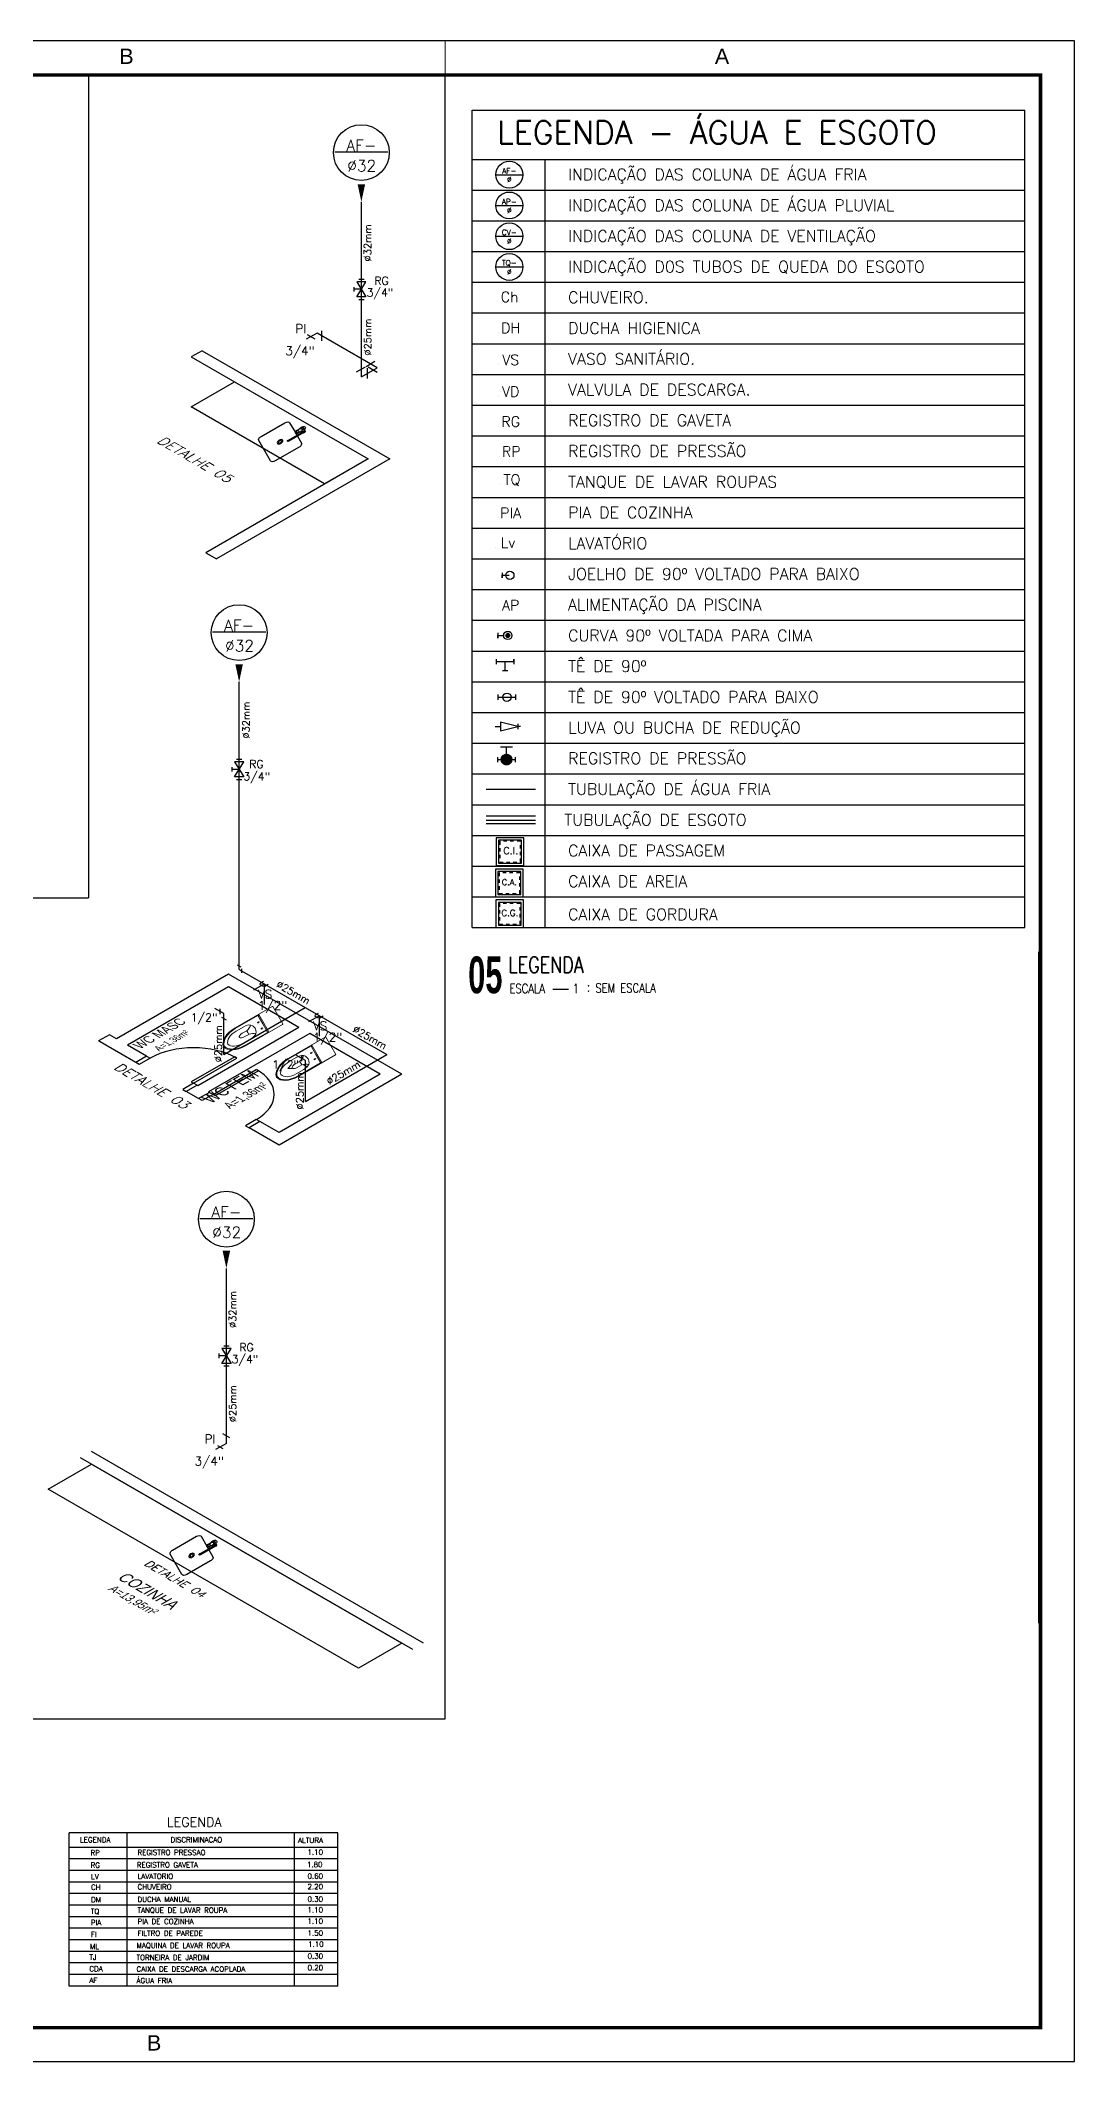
# Model space of a CAD drawing. Header units: millimetres. Extents: x 4156 to 4603, y 996 to 1078.
# Drawn here: x 4572.6 to 4603, y 996.2 to 1055.6 of the extents above; entities that cross this region are included whole.
import ezdxf
from ezdxf.enums import TextEntityAlignment as Align

# ---------------------------------------------------------------- set-up
doc = ezdxf.new("R2010")
doc.units = ezdxf.units.MM
doc.header["$LTSCALE"] = 20
for name, pattern in [('CONTINU', [0]), ('HIDDEN', [0.375, 0.25, -0.125]), ('HIDDEN2', [0.1875, 0.125, -0.0625]), ('HIDDENX2', [0.75, 0.5, -0.25])]:
    doc.linetypes.add(name, pattern=pattern)
for name, color, linetype in [('-HIDRO', 8, 'Continuous'), ('A-PEN-R', 1, 'Continuous'), ('A-PEN-Y', 2, 'Continuous'), ('AF', 5, 'Continuous'), ('CONEXAO_AG_FRIA', 2, 'Continuous'), ('CONEXÃO_HIDRÁULICA', 2, 'Continuous'), ('Diametro', 2, 'Continuous'), ('E-txt-g', 3, 'Continuous'), ('Eixo', 4, 'HIDDENX2'), ('HIDROGRAFIA', 4, 'Continuous'), ("LINHA - PROJETU'S", 1, 'Continuous'), ("PRANCHA - PROJETU'S", 7, 'Continuous'), ('Prumadas_L', 1, 'Continuous'), ('Prumadas_Q', 3, 'Continuous'), ('Prumadas_T', 2, 'Continuous'), ('TEXT', 2, 'Continuous'), ('TUBULAÇÃO_ESGOTO', 5, 'Continuous'), ('TUBULAÇÃO_HIDRÁULICA', 5, 'Continuous'), ('TXT_0', 7, 'Continuous'), ('TXT_1', 2, 'Continuous'), ('TXT_2', 6, 'Continuous')]:
    doc.layers.add(name, color=color, linetype=linetype)
doc.layers.add('E-Lay-9', color=9, linetype='Continuous', lineweight=9)
doc.layers.add('E-Txt-W', color=7, linetype='Continuous', lineweight=20)
doc.styles.add('ADITIVOCAD', font='ROMANS.shx')
doc.styles.add('ARIAL', font='arial.ttf', dxfattribs={"height": 2})
doc.styles.add('F2', font='ARIALN.TTF')
doc.styles.add('R80', font='simplex.shx', dxfattribs={"height": 12})
doc.styles.add('REG140', font='romans.shx', dxfattribs={"width": 0.8, "height": 0.35})
doc.styles.add('REG60', font='romans.shx', dxfattribs={"width": 0.8, "height": 0.15})
doc.styles.add('REG80', font='romans.shx', dxfattribs={"width": 0.8, "height": 0.2})
doc.styles.add('ROMANS', font='romans__.ttf', dxfattribs={"height": 0.1})
doc.styles.add('SANSSERIF2', font='sanssb__.ttf', dxfattribs={"width": 0.8})
doc.styles.get("Standard").update_dxf_attribs({"font": 'arial.ttf'})

# ---------------------------------------------------------------- blocks, each defined once
blk = doc.blocks.new('TXT-AMB75')
at = {"layer": 'E-txt-g', "style": 'REG80', "width": 0.8, "flags": 8}
blk.add_attdef('TXT', text='', height=0.2, dxfattribs=at).set_placement((0.005, 0.296), align=Align.CENTER)
at = {"layer": 'E-Txt-W', "style": 'REG60', "width": 0.8, "flags": 8}
blk.add_attdef('TXT', text='', height=0.15, dxfattribs=at).set_placement((0.005, 0.027), align=Align.CENTER)
blk = doc.blocks.new('vaso-s')
at = {"layer": 'E-Lay-9', "color": 8}
for p, q in [((0, 0.17), (0, 0)), ((0.426, 0.175), (0.005, 0.175)), ((0.16, 0.17), (0.16, 0.17)), ((0.16, 0.17), (0.16, 0)), ((0.426, 0.165), (0.165, 0.165)), ((0.17, 0), (0.17, 0.16)), ((0.213, 0.06), (0.189, 0.06)), ((0.201, 0.048), (0.201, 0.072)), ((0.341, 0.035), (0.341, 0)), ((0.391, 0.035), (0.341, 0.035)), ((0.431, 0.12), (0.346, 0.12)), ((0, -0.17), (0, 0)), ((0.426, -0.175), (0.005, -0.175)), ((0.16, -0.17), (0.16, 0)), ((0.16, -0.17), (0.16, -0.17)), ((0.426, -0.165), (0.165, -0.165)), ((0.17, 0), (0.17, -0.16)), ((0.213, -0.06), (0.189, -0.06)), ((0.201, -0.048), (0.201, -0.072)), ((0.341, -0.035), (0.341, 0)), ((0.391, -0.035), (0.341, -0.035)), ((0.431, -0.12), (0.346, -0.12))]:
    blk.add_line(p, q, dxfattribs=at)
for centre in [(0.201, 0.06), (0.201, -0.06)]:
    blk.add_circle(centre, 0.005, dxfattribs=at)
for centre, radius, start, end in [((0.005, 0.17), 0.005, 90, 180), ((0.155, 0.17), 0.005, 0, 90), ((0.165, 0.17), 0.00495, 180, 270), ((0.165, 0.16), 0.00495, 0, 90), ((0.518, -0.015), 0.262, 163.0355, 176.7233), ((0.346, 0.038), 0.0825, 90, 163.0355), ((0.375, 0.136), 0.107, 206.9395, 250.9647), ((0.391, -0.015), 0.05, 17.4576, 90), ((0.426, -0.015), 0.19, 4.5281, 90), ((0.426, -0.015), 0.18, 4.7802, 90), ((0.431, -0.015), 0.135, 6.3794, 90), ((0.005, -0.17), 0.005, 180, 270), ((0.155, -0.17), 0.005, 270, 0), ((0.165, -0.17), 0.00495, 90, 180), ((0.165, -0.16), 0.00495, 270, 0), ((0.518, 0.015), 0.262, 183.2767, 196.9645), ((0.346, -0.038), 0.0825, 196.9645, 270), ((0.375, -0.136), 0.107, 109.0353, 153.0605), ((0.391, 0.015), 0.05, 270, 342.5424), ((0.426, 0.015), 0.19, 270, 355.4719), ((0.426, 0.015), 0.18, 270, 355.2198), ((0.431, 0.015), 0.135, 270, 353.6206)]:
    blk.add_arc(centre, radius, start, end, dxfattribs=at)
blk = doc.blocks.new('det 3')
at = {"layer": '-HIDRO', "linetype": 'Continuous'}
for p, q in [((-0.573, 1.522), (-1.669, 0.426)), ((1.124, -0.175), (-0.573, 1.522)), ((-0.573, 1.31), (-1.563, 0.32)), ((0.116, 0.62), (-0.573, 1.31)), ((0.116, 0.62), (-0.874, -0.37)), ((-1.669, 0.426), (-1.74, 0.496)), ((0.222, 0.514), (-0.768, -0.476)), ((0.912, -0.175), (0.222, 0.514)), ((-1.775, 0.32), (-1.846, 0.39)), ((-1.482, 0.026), (-1.775, 0.32)), ((-1.376, 0.132), (-1.563, 0.32)), ((1.124, -0.175), (-0.078, -1.377)), ((0.912, -0.175), (-0.078, -1.165)), ((-0.867, -0.589), (-0.987, -0.469)), ((-0.078, -1.165), (-0.266, -0.978)), ((-0.078, -1.377), (-0.372, -1.084))]:
    blk.add_line(p, q, dxfattribs=at)
at = {"layer": '-HIDRO'}
blk.add_line((-1.74, 0.496), (-1.846, 0.39), dxfattribs=at)
at = {"layer": '-HIDRO', "linetype": 'HIDDEN2'}
for p, q in [((-1.376, 0.132), (-1.482, 0.026)), ((-0.881, -0.363), (-0.987, -0.469)), ((-0.874, -0.37), (-0.881, -0.363)), ((-0.761, -0.483), (-0.867, -0.589)), ((-0.761, -0.483), (-0.768, -0.476)), ((-0.266, -0.978), (-0.372, -1.084))]:
    blk.add_line(p, q, dxfattribs=at)
for points in [[(-1.376, 0.132), (-1.341, 0.097), (-1.447, -0.009), (-1.482, 0.026)], [(-0.881, -0.363), (-0.916, -0.327), (-1.022, -0.433), (-0.987, -0.469)], [(-0.761, -0.483), (-0.725, -0.518), (-0.831, -0.624), (-0.867, -0.589)], [(-0.266, -0.978), (-0.301, -0.943), (-0.407, -1.049), (-0.372, -1.084)]]:
    blk.add_lwpolyline(points, dxfattribs=at)
for points in [[(-0.916, -0.327), (-0.492, 0.097), (-0.513, 0.118), (-0.938, -0.306)], [(-0.725, -0.518), (-0.301, -0.094), (-0.28, -0.115), (-0.704, -0.54)]]:
    blk.add_lwpolyline(points, close=True, dxfattribs=at)
for centre, start, end in [((-0.916, -0.327), 45, 135), ((-0.725, -0.518), 315, 45)]:
    blk.add_arc(centre, 0.6, start, end, dxfattribs=at)
at = {"layer": '-HIDRO', "rotation": 225}
blk.add_blockref('vaso-s', (-0.09, 0.827), dxfattribs=at)
at = {"layer": '-HIDRO'}
ref = blk.add_blockref('TXT-AMB75', (-1.089, 0.351), dxfattribs=dict(at, xscale=0.5832, yscale=0.5832, zscale=0.5832, rotation=45))
ref.add_attrib('TXT', 'WC MASC', dxfattribs={"layer": 'E-txt-g', "color": 2, "height": 0.1166, "rotation": 45, "style": 'F2'}).set_placement((-1.209, 0.476), align=Align.CENTER)
ref.add_attrib('TXT', 'A=1,36m²', dxfattribs={"layer": 'E-Txt-W', "height": 0.0875, "rotation": 45, "style": 'F2'}).set_placement((-1.098, 0.365), align=Align.CENTER)
at = {"layer": '-HIDRO', "xscale": -1, "rotation": 45}
blk.add_blockref('vaso-s', (0.429, 0.308), dxfattribs=at)
at = {"layer": '-HIDRO'}
ref = blk.add_blockref('TXT-AMB75', (-0.354, -0.593), dxfattribs=dict(at, xscale=0.729, yscale=0.729, zscale=0.7290000000000001, rotation=44.99999999999999))
ref.add_attrib('TXT', 'WC FEM', dxfattribs={"layer": 'E-txt-g', "color": 2, "height": 0.1458, "rotation": 45, "style": 'F2'}).set_placement((-0.504, -0.437), align=Align.CENTER)
ref.add_attrib('TXT', 'A=1,36m²', dxfattribs={"layer": 'E-Txt-W', "height": 0.1094, "rotation": 45, "style": 'F2'}).set_placement((-0.365, -0.576), align=Align.CENTER)
blk = doc.blocks.new('*U844', base_point=(2541.5, 289.3))
at = {"linetype": 'Continuous'}
blk.add_line((2532.6, 286.6), (2532.6, 292.1), dxfattribs=at)
for p, q in [((2541.5, 289.3), (2532.6, 289.3)), ((2535.8, 298.7), (2547.3, 280)), ((2535.8, 280), (2547.3, 298.7)), ((2547.3, 298.7), (2535.8, 298.7)), ((2547.3, 280), (2535.8, 280)), ((2538.2, 302), (2544.9, 302)), ((2538.2, 276.7), (2544.9, 276.7))]:
    blk.add_line(p, q)
blk = doc.blocks.new('Cuba coz')
at = {"color": 8}
blk.add_line((7.5, -4.5), (7.5, -2.4), dxfattribs=at)
for points in [[(13.4, -6.5), (13.4, -20, 0.414214), (17.4, -24), (44.4, -24, 0.414214), (48.4, -20), (48.4, 20, 0.414214), (44.4, 24), (17.4, 24, 0.414214), (13.4, 20), (13.4, 0.7)], [(6.7, 1.7), (6, 1.7, 0.546464), (4.4, -0.7, -0.10784), (4.5, -1.1), (4.5, -5.5)], [(11.7, 2.5), (8, 2.5, 0.133256), (7.3, 2.3, 0.106756), (6.7, 1.8, 0.082828), (6.3, 1, 0.071352), (6.2, 0, 0.071352), (6.3, -1, 0.082828), (6.7, -1.8, 0.106756), (7.3, -2.3, 0.133256), (8, -2.5), (11.7, -2.5)], [(4.4, -0.7, 0.293273), (6, -1.8), (6.7, -1.8)], [(13.4, -1), (13.4, -4.5, 0.414214)]]:
    blk.add_lwpolyline(points, format="xyb", dxfattribs=at)
for points in [[(11.7, -2.5, 0.133256), (12.4, -2.3, 0.106756), (13, -1.8, 0.082828), (13.3, -1, 0.071352), (13.5, 0, 0.071352), (13.3, 1, 0.082828), (13, 1.8, 0.106756), (12.4, 2.3, 0.133256), (11.7, 2.5, 0.133256), (11.1, 2.3, 0.106756), (10.5, 1.8, 0.082828), (10.1, 1, 0.071352), (10, 0, 0.071352), (10.1, -1, 0.082828), (10.5, -1.8, 0.106756), (11.1, -2.3, 0.133256)], [(12.5, 0.7, 0.133256), (12.3, 0.7, 0.106756), (12.1, 0.5, 0.082828), (12, 0.3, 0.071352), (11.9, 0, 0.071352), (12, -0.3, 0.082828), (12.1, -0.5, 0.106756), (12.3, -0.7, 0.133256), (12.5, -0.8, 0.133256), (12.7, -0.7, 0.106756), (12.8, -0.5, 0.082828), (13, -0.3, 0.071352), (13, 0, 0.071352), (13, 0.3, 0.082828), (12.8, 0.5, 0.106756), (12.7, 0.7, 0.133256)], [(6, -6.5), (23, -6.5, 1), (23, -4.5), (6, -4.5, 1)]]:
    blk.add_lwpolyline(points, format="xyb", close=True, dxfattribs=at)
for radius in [3, 1.75]:
    blk.add_circle((30.9, 0), radius, dxfattribs=at)
for centre, radius, start, end in [((6, 0), 3.5, 45.5847, 244.6231), ((6, -5.5), 1.5, 41.8103, 318.1897), ((6, 0), 3.5, 295.3769, 314.4153), ((23, -5.5), 1.25, 233.1301, 126.8699)]:
    blk.add_arc(centre, radius, start, end, dxfattribs=at)
blk = doc.blocks.new('det 4')
at = {"layer": '-HIDRO', "linetype": 'Continuous'}
for p, q in [((2.054, -1.369, 6.335), (-1.199, 1.884, 6.335)), ((1.948, -1.475, 6.335), (-1.305, 1.777, 6.335))]:
    blk.add_line(p, q, dxfattribs=at)
at = {"layer": '-HIDRO', "linetype": 'CONTINU', "elevation": 6.335}
blk.add_lwpolyline([(1.418, -1.793), (-1.623, 1.247), (-1.199, 1.671), (1.842, -1.369)], close=True, dxfattribs=at)
at = {"layer": '-HIDRO', "xscale": -0.01, "yscale": 0.01, "zscale": 0.01, "rotation": 45}
blk.add_blockref('Cuba coz', (0.049, 0.388), dxfattribs=at)
at = {"layer": '-HIDRO'}
ref = blk.add_blockref('TXT-AMB75', (-0.842, -0.688, 6.335), dxfattribs=dict(at, xscale=0.7290000000000001, yscale=0.7290000000000001, zscale=0.7290000000000001, rotation=315))
ref.add_attrib('TXT', 'COZINHA', dxfattribs={"layer": 'E-txt-g', "color": 2, "height": 0.1458, "rotation": 315, "style": 'F2'}).set_placement((-0.687, -0.538, 6.335), align=Align.CENTER)
ref.add_attrib('TXT', 'A=13,95m²', dxfattribs={"layer": 'E-Txt-W', "height": 0.1094, "rotation": 315, "style": 'F2'}).set_placement((-0.826, -0.677, 6.335), align=Align.CENTER)
at = {"layer": 'Diametro', "style": 'ROMANS'}
blk.add_text('DETALHE 04', height=0.1, rotation=315, dxfattribs=at).set_placement((-0.406, -0.32, 6.335), align=Align.CENTER)
blk = doc.blocks.new('*U850', base_point=(2541.5, 289.3))
at = {"linetype": 'Continuous'}
blk.add_line((2532.6, 286.6), (2532.6, 292.1), dxfattribs=at)
for p, q in [((2541.5, 289.3), (2532.6, 289.3)), ((2535.8, 298.7), (2547.3, 280)), ((2535.8, 280), (2547.3, 298.7)), ((2547.3, 298.7), (2535.8, 298.7)), ((2547.3, 280), (2535.8, 280)), ((2538.2, 302), (2544.9, 302)), ((2538.2, 276.7), (2544.9, 276.7))]:
    blk.add_line(p, q)
blk = doc.blocks.new('det 5')
at = {"layer": '-HIDRO', "linetype": 'Continuous'}
for p, q in [((-0.519, 1.58), (-0.626, 1.474)), ((-0.626, 1.474), (1.107, -0.258)), ((-0.519, 1.58), (1.319, -0.258)), ((1.107, -0.258), (-0.484, -1.849)), ((1.319, -0.258), (-0.378, -1.955)), ((-0.484, -1.849), (-0.378, -1.955))]:
    blk.add_line(p, q, dxfattribs=at)
at = {"layer": '-HIDRO', "linetype": 'CONTINU'}
blk.add_lwpolyline([(0.68, -0.68), (-0.627, 0.627), (-0.203, 1.052), (1.107, -0.258)], close=True, dxfattribs=at)
at = {"layer": '-HIDRO', "xscale": -0.01, "yscale": 0.01, "zscale": 0.01, "rotation": 44.99999999999984}
blk.add_blockref('Cuba coz', (0.512, 0.301, -6.335), dxfattribs=at)
blk = doc.blocks.new('ADFSGASDFG')
at = {"layer": "PRANCHA - PROJETU'S", "color": 1}
for p, q in [((360.678, 107.346), (276.578, 107.346)), ((360.678, 47.946), (360.678, 107.346)), ((276.578, 47.946), (360.678, 47.946))]:
    blk.add_line(p, q, dxfattribs=at)
at = {"layer": "PRANCHA - PROJETU'S", "color": 4, "const_width": 0.1}
blk.add_lwpolyline([(279.078, 106.346), (359.678, 106.346), (359.678, 48.946), (279.078, 48.946)], close=True, dxfattribs=at)
blk = doc.blocks.new('CRBODADOSÇ')
at = {"layer": "PRANCHA - PROJETU'S", "color": 3}
blk.add_line((164.825, 196.917), (165.288, 196.917), dxfattribs=at)
at = {"layer": "PRANCHA - PROJETU'S", "color": 3, "style": 'REG80', "width": 0.8}
for s, p in [('ESCALA', (163.548, 196.799)), ('1', (165.407, 196.799)), (':', (165.829, 196.842))]:
    blk.add_text(s, height=0.27, dxfattribs=at).set_placement(p)
at = {"layer": "PRANCHA - PROJETU'S", "color": 2, "style": 'REG140', "width": 0.8}
for tag, p in [('PROJETO', (163.521, 198.067)), ('DESENHO', (163.516, 197.395))]:
    blk.add_attdef(tag, p, '', height=0.472, dxfattribs=at)
at = {"layer": "PRANCHA - PROJETU'S", "style": 'SANSSERIF2', "width": 0.6}
blk.add_attdef('00', text='', height=1.08, dxfattribs=at).set_placement((162.84, 196.795), align=Align.CENTER)
at = {"layer": "PRANCHA - PROJETU'S", "color": 3, "style": 'REG80', "width": 0.8}
blk.add_attdef('ESCALA', (166.075, 196.813), '', height=0.27, dxfattribs=at)
blk = doc.blocks.new('Adh_Afn')
blk.add_line((-0.25, 0), (0.25, 0))
blk.add_circle((0, 0), 0.25)
at = {"flags": 8}
for tag, p in [('$AF', (0, 0.07)), ('$DIAM', (0, -0.091))]:
    blk.add_attdef(tag, text='', height=0.1, dxfattribs=at).set_placement(p, align=Align.MIDDLE)
blk = doc.blocks.new('ADH_HIUTILIZ1')
blk.add_line((0.12, 0), (0.12, 0))
at = {"flags": 8}
blk.add_attdef('$N', text='', height=0.09, dxfattribs=at).set_placement((0.226, 0.042), align=Align.MIDDLE)
blk = doc.blocks.new('Adh_cx_j90b')
blk.add_lwpolyline([(-0.068, 0.022), (-0.068, -0.022), (-0.068, 0), (-0.006, 0)])
blk.add_circle((0, 0), 0.0359)
blk = doc.blocks.new('Adh_cx_c90c')
h = blk.add_hatch()
h.set_pattern_fill('_U', color=256, scale=0.002, angle=45, style=0, double=1, pattern_type=0)
h.set_pattern_definition([(45, (-6.0733674, -5.0413484), (-0.00141421356, 0.00141421356), []), (135, (-6.0733674, -5.0413484), (-0.00141421356, -0.00141421356), [])])
h.paths.add_polyline_path([(-0.017, 0, 1), (0.017, 0, 1)])
blk.add_lwpolyline([(-0.088, 0.022), (-0.088, -0.023), (-0.088, 0), (-0.036, 0)])
for radius in [0.0359, 0.017]:
    blk.add_circle((0, 0), radius)
blk = doc.blocks.new('Adh_cx_te90')
for p, q in [((-0.075, -0.0225), (-0.075, 0.0225)), ((0.075, 0), (-0.075, 0)), ((0, -0.075), (0, 0)), ((0.075, 0), (0.075, 0.0225)), ((0.075, 0.0225), (0.075, -0.0225)), ((-0.0225, -0.075), (0.0225, -0.075))]:
    blk.add_line(p, q)
blk = doc.blocks.new('Adh_cx_te90b')
for p, q in [((-0.078, 0.0225), (-0.078, -0.0225)), ((-0.078, 0), (0.078, 0)), ((0.078, -0.0225), (0.078, 0.0225))]:
    blk.add_line(p, q)
blk.add_circle((0, 0), 0.0359)
blk = doc.blocks.new('Adh_cx_lvr')
for p, q in [((0, 0), (-0.15, 0.0375)), ((-0.15, 0.0375), (-0.15, -0.0375)), ((-0.15, -0.0375), (0, 0)), ((0, 0.0225), (0, -0.0225)), ((-0.195, 0), (-0.15, 0)), ((0.0225, 0), (0, 0))]:
    blk.add_line(p, q)
blk = doc.blocks.new('Adh_acs_rg')
h = blk.add_hatch()
h.set_pattern_fill('_U', color=256, scale=0.002, angle=45, style=0, double=1)
h.set_pattern_definition([(45, (-7.4131718, -5.1711377), (-0.00141421356, 0.00141421356), []), (135, (-7.4131718, -5.1711377), (-0.00141421356, -0.00141421356), [])])
h.paths.add_polyline_path([(-0.046, 0, 1), (0.046, 0, 1)])
for p, q in [((-0.078, 0.022), (-0.078, -0.022)), ((0.053, 0.108), (-0.053, 0.108)), ((0, 0.046), (0, 0.108)), ((0.078, -0.022), (0.078, 0.022)), ((-0.078, 0), (-0.046, 0)), ((0.046, 0), (0.078, 0))]:
    blk.add_line(p, q)
blk.add_circle((0, 0), 0.046)
blk = doc.blocks.new('Adhs_RefTbl')
at = {"color": 0, "linetype": 'ByBlock', "ltscale": 0.5}
blk.add_line((-0.321, 0), (0.321, 0), dxfattribs=at)
blk = doc.blocks.new('inp_cx')
for p, q in [((40, 40), (-40, 40)), ((-40, 40), (-40, -40)), ((40, -40), (40, 40)), ((-40, -40), (40, -40))]:
    blk.add_line(p, q)
at = {"color": 1, "linetype": 'Continuous', "ltscale": 0.5}
for p, q in [((33, 33), (-33, 33)), ((-33, 33), (-33, -33)), ((33, -33), (33, 33)), ((-33, -33), (33, -33))]:
    blk.add_line(p, q, dxfattribs=at)
at = {"color": 1, "linetype": 'HIDDEN', "ltscale": 0.5}
for p, q in [((30, 30), (-30, 30)), ((-30, 30), (-30, -30)), ((30, -30), (30, 30)), ((-30, -30), (30, -30))]:
    blk.add_line(p, q, dxfattribs=at)
at = {"style": 'R80'}
blk.add_text('C.I.', height=20.59, dxfattribs=at).set_placement((-19.6, -7.5))
blk = doc.blocks.new('_cxgordu')
for p, q in [((40, 40), (-40, 40)), ((-40, 40), (-40, -40)), ((40, -40), (40, 40)), ((-40, -40), (40, -40))]:
    blk.add_line(p, q)
at = {"color": 1, "linetype": 'Continuous', "ltscale": 0.5}
for p, q in [((33, 33), (-33, 33)), ((-33, 33), (-33, -33)), ((33, -33), (33, 33)), ((-33, -33), (33, -33))]:
    blk.add_line(p, q, dxfattribs=at)
at = {"color": 1, "linetype": 'HIDDEN', "ltscale": 0.5}
for p, q in [((30, 30), (-30, 30)), ((-30, 30), (-30, -30)), ((30, -30), (30, 30)), ((-30, -30), (30, -30))]:
    blk.add_line(p, q, dxfattribs=at)
at = {"style": 'R80'}
blk.add_text('C.G.', height=18.48, dxfattribs=at).set_placement((-24.3, -6.9))
blk = doc.blocks.new('_cxareia')
for p, q in [((40, 40), (-40, 40)), ((-40, 40), (-40, -40)), ((40, -40), (40, 40)), ((-40, -40), (40, -40))]:
    blk.add_line(p, q)
at = {"color": 1, "linetype": 'Continuous', "ltscale": 0.5}
for p, q in [((33, 33), (-33, 33)), ((-33, 33), (-33, -33)), ((33, -33), (33, 33)), ((-33, -33), (33, -33))]:
    blk.add_line(p, q, dxfattribs=at)
at = {"color": 1, "linetype": 'HIDDEN', "ltscale": 0.5}
for p, q in [((30, 30), (-30, 30)), ((-30, 30), (-30, -30)), ((30, -30), (30, 30)), ((-30, -30), (30, -30))]:
    blk.add_line(p, q, dxfattribs=at)
at = {"style": 'R80'}
blk.add_text('C.A.', height=17.28, dxfattribs=at).set_placement((-22, -6.1))

msp = doc.modelspace()

# ---------------------------------------------------------------- linework, layer by layer
for p, q in [((4573.43, 998.436), (4573.43, 1002.936)), ((4581.324, 1002.936), (4573.43, 1002.936)), ((4575.128, 998.436), (4575.128, 1002.936)), ((4580.049, 998.436), (4580.049, 1002.936)), ((4581.327, 998.436), (4581.327, 1002.936)), ((4581.324, 1002.512), (4573.43, 1002.512)), ((4581.324, 1002.172), (4573.43, 1002.172)), ((4581.324, 1001.833), (4573.43, 1001.833)), ((4581.324, 1001.493), (4573.43, 1001.493)), ((4580.347, 1001.493), (4573.43, 1001.493)), ((4581.324, 1001.153), (4573.43, 1001.153)), ((4581.324, 1000.814), (4573.43, 1000.814)), ((4581.324, 1000.474), (4573.43, 1000.474)), ((4581.308, 1000.134), (4573.43, 1000.134)), ((4581.324, 999.795), (4573.43, 999.795)), ((4581.324, 999.455), (4573.43, 999.455)), ((4581.327, 999.115), (4573.43, 999.115)), ((4581.327, 998.776), (4573.43, 998.776)), ((4581.327, 998.436), (4573.43, 998.436))]:
    msp.add_line(p, q)
at = {"layer": 'A-PEN-R'}
for p, q in [((4573.993, 1054.616), (4573.993, 1030.424)), ((4584.473, 1006.295), (4584.473, 1054.616)), ((4543.682, 1030.424), (4573.993, 1030.424)), ((4534.288, 1006.295), (4584.473, 1006.295))]:
    msp.add_line(p, q, dxfattribs=at)
at = {"layer": 'A-PEN-Y'}
for p, q in [((4580.422, 1046.99), (4580.648, 1046.86)), ((4578.369, 1028.458), (4578.475, 1028.396)), ((4578.492, 1028.344), (4578.492, 1028.222)), ((4579.028, 1027.912), (4579.134, 1027.973)), ((4579.14, 1027.818), (4579.034, 1027.88)), ((4579.173, 1027.828), (4579.28, 1027.89)), ((4577.865, 1027.011), (4577.865, 1027.161)), ((4577.907, 1026.916), (4578.037, 1026.841)), ((4580.645, 1026.979), (4580.751, 1027.04)), ((4580.756, 1026.885), (4580.65, 1026.946)), ((4580.79, 1026.895), (4580.896, 1026.956)), ((4580.261, 1025.627), (4580.261, 1025.777)), ((4580.303, 1025.532), (4580.433, 1025.457)), ((4577.787, 1014.33), (4577.946, 1014.238))]:
    msp.add_line(p, q, dxfattribs=at)
at = {"layer": 'AF'}
for p, q in [((4582.014, 1045.743), (4582.014, 1050.888)), ((4582.014, 1045.743), (4582.014, 1050.888)), ((4580.715, 1047.029), (4580.397, 1046.846)), ((4580.715, 1047.029), (4580.397, 1046.846)), ((4582.479, 1046.011), (4580.715, 1047.029)), ((4582.014, 1045.743), (4582.479, 1046.011)), ((4582.152, 1046.05), (4582.412, 1046.2)), ((4582.479, 1045.874), (4582.219, 1046.024)), ((4578.422, 1028.323), (4578.422, 1036.776)), ((4578.422, 1028.323), (4582.758, 1025.82)), ((4579.165, 1027.894), (4578.847, 1027.711)), ((4579.165, 1027.294), (4579.165, 1027.894)), ((4577.972, 1027.024), (4577.712, 1027.174)), ((4577.972, 1025.824), (4580.361, 1027.204)), ((4577.972, 1025.824), (4577.972, 1027.024)), ((4580.782, 1026.961), (4580.463, 1026.777)), ((4580.782, 1026.361), (4580.782, 1026.961)), ((4580.368, 1025.641), (4580.108, 1025.791)), ((4580.368, 1024.441), (4582.758, 1025.82)), ((4580.368, 1024.441), (4580.368, 1025.641)), ((4578.047, 1014.388), (4578.047, 1019.533)), ((4578.047, 1014.388), (4578.047, 1019.533)), ((4578.047, 1014.388), (4577.729, 1014.205)), ((4578.047, 1014.388), (4577.729, 1014.205))]:
    msp.add_line(p, q, dxfattribs=at)
at = {"layer": 'CONEXÃO_HIDRÁULICA'}
for p, q in [((4580.857, 1046.797), (4580.857, 1047.097)), ((4581.874, 1045.889), (4582.134, 1046.039)), ((4582.197, 1045.698), (4582.197, 1045.998)), ((4578.153, 1014.549), (4577.941, 1014.671))]:
    msp.add_line(p, q, dxfattribs=at)
at = {"layer": 'Eixo'}
msp.add_line((4585.686, 1032.714), (4587.135, 1032.713), dxfattribs=at)
at = {"layer": "LINHA - PROJETU'S", "color": 1}
msp.add_line((4601.926, 1009.101), (4601.926, 1028.835), dxfattribs=at)
at = {"layer": "LINHA - PROJETU'S", "color": 1, "const_width": 0.03}
msp.add_lwpolyline([(4584.473, 1055.616), (4584.473, 1054.616)], dxfattribs=at)
at = {"layer": "PRANCHA - PROJETU'S", "color": 1}
msp.add_lwpolyline([(4601.973, 1032.366), (4601.973, 1054.616), (4584.473, 1054.616)], dxfattribs=at)
at = {"layer": 'Prumadas_L'}
for p, q in [((4581.235, 1052.356), (4582.794, 1052.356)), ((4577.643, 1038.244), (4579.202, 1038.244)), ((4577.267, 1021.001), (4578.827, 1021.001))]:
    msp.add_line(p, q, dxfattribs=at)
for points in [[(4582.014, 1050.888), (4581.904, 1051.405), (4582.125, 1051.405)], [(4578.422, 1036.776), (4578.312, 1037.293), (4578.533, 1037.293)], [(4578.047, 1019.533), (4577.937, 1020.051), (4578.157, 1020.051)]]:
    msp.add_solid(points, dxfattribs=at)
at = {"layer": 'Prumadas_Q'}
for centre in [(4582.014, 1052.334), (4578.422, 1038.222), (4578.047, 1020.98)]:
    msp.add_circle(centre, 0.82, dxfattribs=at)
at = {"layer": 'TUBULAÇÃO_ESGOTO'}
for p, q in [((4587.135, 1032.826), (4585.686, 1032.827)), ((4587.135, 1032.6), (4585.685, 1032.601))]:
    msp.add_line(p, q, dxfattribs=at)
at = {"layer": 'TXT_1'}
for p, q in [((4585.267, 1029.552), (4585.267, 1053.581)), ((4585.267, 1053.581), (4601.514, 1053.581)), ((4585.267, 1029.552), (4585.267, 1053.581)), ((4601.514, 1029.552), (4601.514, 1053.581)), ((4585.267, 1052.135), (4601.514, 1052.135)), ((4587.413, 1029.552), (4587.413, 1052.135)), ((4585.267, 1051.232), (4601.514, 1051.232)), ((4585.267, 1050.329), (4601.514, 1050.329)), ((4585.267, 1049.425), (4601.514, 1049.425)), ((4585.267, 1048.522), (4601.514, 1048.522)), ((4585.267, 1047.619), (4601.514, 1047.619)), ((4585.267, 1046.715), (4601.514, 1046.715)), ((4585.267, 1045.812), (4601.514, 1045.812)), ((4585.267, 1044.909), (4601.514, 1044.909)), ((4585.267, 1044.005), (4601.514, 1044.005)), ((4585.267, 1043.102), (4601.514, 1043.102)), ((4585.267, 1042.199), (4601.514, 1042.199)), ((4585.267, 1041.295), (4601.514, 1041.295)), ((4585.267, 1040.392), (4601.514, 1040.392)), ((4585.267, 1039.488), (4601.514, 1039.488)), ((4585.267, 1038.585), (4601.514, 1038.585)), ((4585.267, 1038.585), (4601.514, 1038.585)), ((4585.267, 1037.682), (4601.514, 1037.682)), ((4585.267, 1036.778), (4601.514, 1036.778)), ((4585.267, 1035.875), (4601.514, 1035.875)), ((4585.267, 1034.972), (4601.514, 1034.972)), ((4585.267, 1034.068), (4601.514, 1034.068)), ((4585.267, 1034.068), (4601.514, 1034.068)), ((4585.267, 1033.165), (4601.514, 1033.165)), ((4585.267, 1032.262), (4601.514, 1032.262)), ((4585.267, 1031.358), (4601.514, 1031.358)), ((4585.267, 1030.455), (4601.514, 1030.455)), ((4585.267, 1029.552), (4601.514, 1029.552))]:
    msp.add_line(p, q, dxfattribs=at)

# ---------------------------------------------------------------- block references
at = {"layer": 'AF', "xscale": 3, "yscale": 1.73205, "zscale": 3}
for name, p in [('det 5', (4578.892, 1043.774)), ('det 3', (4579.83, 1025.545)), ('det 4', (4577.68, 1010.886, -19.004))]:
    msp.add_blockref(name, p, dxfattribs=at)
at = {"layer": 'CONEXAO_AG_FRIA', "xscale": 0.02351980416078078, "yscale": 0.02351980415994519, "zscale": 2.351980416000001}
for name, p in [('*U850', (4582.014, 1048.315)), ('*U844', (4578.422, 1034.203)), ('*U850', (4578.047, 1016.961))]:
    msp.add_blockref(name, p, dxfattribs=at)
at = {"layer": 'HIDROGRAFIA', "xscale": 0.01016275671760874, "yscale": 0.01016275671658174, "zscale": 0.01016275671656531}
for name, p in [('inp_cx', (4586.384, 1031.784)), ('_cxareia', (4586.365, 1030.861)), ('_cxgordu', (4586.375, 1029.958))]:
    msp.add_blockref(name, p, dxfattribs=at)
at = {"layer": "PRANCHA - PROJETU'S", "color": 1}
msp.add_blockref('ADFSGASDFG', (4242.295, 948.27), dxfattribs=at)
at = {"layer": "PRANCHA - PROJETU'S"}
msp.add_blockref('CRBODADOSÇ', (4422.817, 830.827), dxfattribs=at).add_auto_attribs({'ESCALA': 'SEM ESCALA', 'DESENHO': 'LEGENDA', '00': '05'})
at = {"layer": 'TUBULAÇÃO_HIDRÁULICA', "xscale": 2.258390381458958, "yscale": 2.258390381458958, "zscale": 2.258390381458958}
msp.add_blockref('Adhs_RefTbl', (4586.41, 1033.617), dxfattribs=at)
at = {"layer": 'TXT_1'}
ref = msp.add_blockref('Adh_Afn', (4586.362, 1051.684), dxfattribs=dict(at, xscale=1.58087326702086, yscale=1.58087326702086, zscale=1.58087326702127))
ref.add_attrib('$AF', 'AF-', dxfattribs={"layer": '0', "height": 0.1581, "style": 'ADITIVOCAD', "flags": 8}).set_placement((4586.362, 1051.795), align=Align.MIDDLE)
ref.add_attrib('$DIAM', '%%C', dxfattribs={"layer": '0', "height": 0.1581, "style": 'ADITIVOCAD', "flags": 8}).set_placement((4586.362, 1051.54), align=Align.MIDDLE)
ref = msp.add_blockref('Adh_Afn', (4586.362, 1050.78), dxfattribs=dict(at, xscale=1.58087326702086, yscale=1.58087326702086, zscale=1.58087326702127))
ref.add_attrib('$AF', 'AP-', dxfattribs={"layer": '0', "height": 0.1581, "style": 'ADITIVOCAD', "flags": 8}).set_placement((4586.362, 1050.891), align=Align.MIDDLE)
ref.add_attrib('$DIAM', '%%C', dxfattribs={"layer": '0', "height": 0.1581, "style": 'ADITIVOCAD', "flags": 8}).set_placement((4586.362, 1050.637), align=Align.MIDDLE)
ref = msp.add_blockref('Adh_Afn', (4586.362, 1049.877), dxfattribs=dict(at, xscale=1.58087326702086, yscale=1.58087326702086, zscale=1.58087326702127))
ref.add_attrib('$AF', 'CV-', dxfattribs={"layer": '0', "height": 0.1581, "style": 'ADITIVOCAD', "flags": 8}).set_placement((4586.362, 1049.988), align=Align.MIDDLE)
ref.add_attrib('$DIAM', '%%C', dxfattribs={"layer": '0', "height": 0.1581, "style": 'ADITIVOCAD', "flags": 8}).set_placement((4586.362, 1049.733), align=Align.MIDDLE)
ref = msp.add_blockref('Adh_Afn', (4586.362, 1048.974), dxfattribs=dict(at, xscale=1.58087326702086, yscale=1.58087326702086, zscale=1.58087326702127))
ref.add_attrib('$AF', 'TQ-', dxfattribs={"layer": '0', "height": 0.1581, "style": 'ADITIVOCAD', "flags": 8}).set_placement((4586.362, 1049.085), align=Align.MIDDLE)
ref.add_attrib('$DIAM', '%%C', dxfattribs={"layer": '0', "height": 0.1581, "style": 'ADITIVOCAD', "flags": 8}).set_placement((4586.362, 1048.83), align=Align.MIDDLE)
ref = msp.add_blockref('ADH_HIUTILIZ1', (4585.605, 1047.949), dxfattribs=dict(at, xscale=3.387585572188437, yscale=3.387585572188437, zscale=3.387585572188437))
ref.add_attrib('$N', 'Ch', dxfattribs={"layer": '0', "height": 0.3049, "style": 'ADITIVOCAD', "flags": 8}).set_placement((4586.371, 1048.092), align=Align.MIDDLE)
ref = msp.add_blockref('ADH_HIUTILIZ1', (4585.636, 1047.039), dxfattribs=dict(at, xscale=3.387585572188437, yscale=3.387585572188437, zscale=3.387585572188437))
ref.add_attrib('$N', 'DH', dxfattribs={"layer": '0', "height": 0.3049, "style": 'ADITIVOCAD', "flags": 8}).set_placement((4586.402, 1047.182), align=Align.MIDDLE)
ref = msp.add_blockref('ADH_HIUTILIZ1', (4585.636, 1046.097), dxfattribs=dict(at, xscale=3.387585572188437, yscale=3.387585572188437, zscale=3.387585572188437))
ref.add_attrib('$N', 'VS', dxfattribs={"layer": '0', "height": 0.3049, "style": 'ADITIVOCAD', "flags": 8}).set_placement((4586.402, 1046.24), align=Align.MIDDLE)
ref = msp.add_blockref('ADH_HIUTILIZ1', (4585.636, 1045.167), dxfattribs=dict(at, xscale=3.387585572188437, yscale=3.387585572188437, zscale=3.387585572188437))
ref.add_attrib('$N', 'VD', dxfattribs={"layer": '0', "height": 0.3049, "style": 'ADITIVOCAD', "flags": 8}).set_placement((4586.402, 1045.31), align=Align.MIDDLE)
ref = msp.add_blockref('ADH_HIUTILIZ1', (4585.636, 1044.282), dxfattribs=dict(at, xscale=3.387585572188437, yscale=3.387585572188437, zscale=3.387585572188437))
ref.add_attrib('$N', 'RG', dxfattribs={"layer": '0', "height": 0.3049, "style": 'ADITIVOCAD', "flags": 8}).set_placement((4586.402, 1044.425), align=Align.MIDDLE)
ref = msp.add_blockref('ADH_HIUTILIZ1', (4585.653, 1043.403), dxfattribs=dict(at, xscale=3.387585572188437, yscale=3.387585572188437, zscale=3.387585572188437))
ref.add_attrib('$N', 'RP', dxfattribs={"layer": '0', "height": 0.3049, "style": 'ADITIVOCAD', "flags": 8}).set_placement((4586.419, 1043.546), align=Align.MIDDLE)
ref = msp.add_blockref('ADH_HIUTILIZ1', (4585.674, 1042.565), dxfattribs=dict(at, xscale=3.387585572188437, yscale=3.387585572188437, zscale=3.387585572188437))
ref.add_attrib('$N', 'TQ', dxfattribs={"layer": '0', "height": 0.3049, "style": 'ADITIVOCAD', "flags": 8}).set_placement((4586.44, 1042.708), align=Align.MIDDLE)
ref = msp.add_blockref('ADH_HIUTILIZ1', (4585.635, 1041.596), dxfattribs=dict(at, xscale=3.387585572188437, yscale=3.387585572188437, zscale=3.387585572188437))
ref.add_attrib('$N', 'PIA', dxfattribs={"layer": '0', "height": 0.3049, "style": 'ADITIVOCAD', "flags": 8}).set_placement((4586.402, 1041.739), align=Align.MIDDLE)
ref = msp.add_blockref('ADH_HIUTILIZ1', (4585.558, 1040.723), dxfattribs=dict(at, xscale=3.387585572188437, yscale=3.387585572188437, zscale=3.387585572188437))
ref.add_attrib('$N', 'Lv', dxfattribs={"layer": '0', "height": 0.3049, "style": 'ADITIVOCAD', "flags": 8}).set_placement((4586.324, 1040.866), align=Align.MIDDLE)
at = {"layer": 'TXT_1', "xscale": 3.387585572188437, "yscale": 3.387585572188437, "zscale": 3.387585572188437}
for name, p in [('Adh_cx_j90b', (4586.378, 1039.908)), ('Adh_cx_c90c', (4586.318, 1038.139)), ('Adh_cx_te90', (4586.238, 1037.368)), ('Adh_cx_te90b', (4586.292, 1036.323)), ('Adh_cx_lvr', (4586.61, 1035.463)), ('Adh_acs_rg', (4586.279, 1034.491))]:
    msp.add_blockref(name, p, dxfattribs=at)
at = {"layer": 'TXT_1'}
ref = msp.add_blockref('ADH_HIUTILIZ1', (4585.635, 1038.886), dxfattribs=dict(at, xscale=3.387585572188437, yscale=3.387585572188437, zscale=3.387585572188437))
ref.add_attrib('$N', 'AP', dxfattribs={"layer": '0', "height": 0.3049, "style": 'ADITIVOCAD', "flags": 8}).set_placement((4586.402, 1039.029), align=Align.MIDDLE)

# ---------------------------------------------------------------- texts
at = {"color": 3, "style": 'ROMANS'}
for s, height, p in [('LEGENDA', 0.1528, (4573.744, 1002.813)), ('RP ', 0.1528, (4574.054, 1002.432)), ('REGISTRO PRESSAO', 0.15284, (4575.435, 1002.441)), ('DISCRIMINACAO', 0.15284, (4576.405, 1002.813)), ('ALTURA', 0.1528, (4580.154, 1002.798)), ('1.10', 0.1528, (4580.432, 1002.449)), ('RG', 0.1528, (4574.056, 1002.066)), ('REGISTRO GAVETA', 0.15284, (4575.416, 1002.075)), ('LAVATORIO', 0.1528, (4575.435, 1001.738)), ('0.60', 0.1528, (4580.432, 1001.746)), ('1.80', 0.1528, (4580.414, 1002.084)), ('CH', 0.1528, (4574.069, 1001.418)), ('LV', 0.1528, (4574.069, 1001.729)), ('CHUVEIRO', 0.1528, (4575.435, 1001.427)), ('2.20', 0.1528, (4580.432, 1001.436)), ('TQ', 0.1528, (4574.065, 1000.709)), ('DM', 0.1528, (4574.069, 1001.052)), ('TANQUE DE LAVAR ROUPA', 0.15284, (4575.435, 1000.742)), ('DUCHA MANUAL', 0.15284, (4575.435, 1001.061)), ('0.30', 0.1528, (4580.432, 1001.07)), ('1.10', 0.1528, (4580.432, 1000.751)), ('PIA', 0.1528, (4574.065, 1000.38)), ('FI', 0.1528, (4574.065, 1000.031)), ('PIA DE COZINHA', 0.15284, (4575.435, 1000.413)), ('FILTRO DE PAREDE', 0.15284, (4575.435, 1000.064)), ('1.10', 0.1528, (4580.432, 1000.422)), ('1.50', 0.1528, (4580.432, 1000.072)), ('ML', 0.1528, (4574.038, 999.675)), ('MAQUINA DE LAVAR ROUPA', 0.15284, (4575.407, 999.708)), ('0.30', 0.1528, (4580.434, 999.393)), ('1.10', 0.1528, (4580.448, 999.742)), ('TJ', 0.1528, (4574.021, 999.36)), ('CDA', 0.1528, (4574.021, 999.021)), ('TORNEIRA DE JARDIM', 0.15284, (4575.407, 999.353)), ('CAIXA DE DESCARGA ACOPLADA', 0.15284, (4575.407, 999.013)), ('0.20', 0.1528, (4580.434, 999.054)), ('AF', 0.1528, (4574.021, 998.681)), ('ÁGUA FRIA', 0.1528, (4575.407, 998.673))]:
    msp.add_text(s, height=height, dxfattribs=at).set_placement(p, align=Align.TOP_LEFT)
at = {"layer": 'CONEXAO_AG_FRIA', "style": 'ROMANS'}
for s, height, p in [('RG', 0.2352, (4582.395, 1048.45)), ('3/4"', 0.2352, (4582.168, 1048.102)), ('PI', 0.2572, (4580.076, 1047.03)), ('3/4"', 0.2572, (4579.781, 1046.378)), ('RG', 0.2352, (4578.718, 1034.241)), ('3/4"', 0.2352, (4578.548, 1033.88)), ('VS', 0.2572, (4578.977, 1027.466)), ('1/2"', 0.2572, (4578.977, 1027.135)), ('1/2"', 0.2352, (4576.999, 1026.794)), ('VS', 0.2572, (4580.593, 1026.533)), ('1/2"', 0.2572, (4580.593, 1026.202)), ('1/2"', 0.2352, (4579.395, 1025.41)), ('RG', 0.2352, (4578.427, 1017.096)), ('3/4"', 0.2352, (4578.201, 1016.748)), ('PI', 0.2572, (4577.408, 1014.389)), ('3/4"', 0.2572, (4577.113, 1013.737))]:
    msp.add_text(s, height=height, dxfattribs=at).set_placement(p)
at = {"layer": 'Diametro', "style": 'ROMANS'}
for s, rotation, p in [('%%C32mm', 90, (4582.302, 1049.679)), ('%%C25mm', 90, (4582.306, 1046.91)), ('%%C32mm', 90, (4578.731, 1035.651)), ('%%C25mm', 330, (4579.964, 1027.551)), ('%%C25mm', 90, (4577.914, 1026.134)), ('%%C25mm', 330, (4582.212, 1026.23)), ('%%C25mm', 30.62358, (4581.539, 1025.196)), ('%%C25mm', 90, (4580.311, 1024.75)), ('%%C32mm', 90, (4578.335, 1018.325)), ('%%C25mm', 90, (4578.339, 1015.556))]:
    msp.add_text(s, height=0.2117, rotation=rotation, dxfattribs=at).set_placement(p, align=Align.CENTER)
at = {"layer": 'Diametro', "style": 'ROMANS', "oblique": 30.00002, "width": 1.154701}
for s, p in [('DETALHE 05', (4577.029, 1043.222)), ('DETALHE 03', (4575.76, 1024.806))]:
    msp.add_text(s, height=0.2599, rotation=330.00001, dxfattribs=at).set_placement(p, align=Align.CENTER)
at = {"layer": "PRANCHA - PROJETU'S", "color": 50, "linetype": 'Continuous', "style": 'ARIAL'}
for s, p in [('B', (4575.113, 1055.166)), ('A', (4592.613, 1055.166)), ('B', (4575.926, 996.766))]:
    msp.add_text(s, height=0.45, dxfattribs=at).set_placement(p, align=Align.MIDDLE)
at = {"layer": 'Prumadas_T', "style": 'ROMANS'}
for s, p in [('AF-', (4582.014, 1052.379)), ('%%C32', (4582.025, 1051.783)), ('AF-', (4578.422, 1038.267)), ('%%C32', (4578.433, 1037.671)), ('AF-', (4578.047, 1021.025)), ('%%C32', (4578.058, 1020.429))]:
    msp.add_text(s, height=0.3307, dxfattribs=at).set_placement(p, align=Align.CENTER)
at = {"layer": 'TEXT', "style": 'ROMANS'}
msp.add_text('LEGENDA', height=0.2751, dxfattribs=at).set_placement((4576.295, 1003.394, 26.655), align=Align.TOP_LEFT)
at = {"layer": 'TXT_0', "style": 'ADITIVOCAD'}
for s, height, p in [('INDICAÇÃO DAS COLUNA DE ÁGUA FRIA', 0.33876, (4588.09, 1051.521)), ('INDICAÇÃO DAS COLUNA DE ÁGUA PLUVIAL', 0.33876, (4588.09, 1050.617)), ('INDICAÇÃO DAS COLUNA DE VENTILAÇÃO', 0.33876, (4588.09, 1049.714)), ('INDICAÇÃO D0S TUBOS DE QUEDA DO ESGOTO', 0.33876, (4588.09, 1048.81)), ('CHUVEIRO.', 0.3388, (4588.09, 1047.907)), ('DUCHA HIGIENICA', 0.33876, (4588.09, 1047.004)), ('VASO SANITÁRIO.', 0.33876, (4588.09, 1046.1)), ('VALVULA DE DESCARGA.', 0.33876, (4588.09, 1045.197)), ('REGISTRO DE GAVETA', 0.33876, (4588.09, 1044.294)), ('REGISTRO DE PRESSÃO', 0.33876, (4588.09, 1043.39)), ('TANQUE DE LAVAR ROUPAS', 0.33876, (4588.09, 1042.487)), ('PIA DE COZINHA', 0.33876, (4588.09, 1041.584)), ('LAVATÓRIO', 0.3388, (4588.09, 1040.68)), ('JOELHO DE 90º VOLTADO PARA BAIXO', 0.33876, (4588.09, 1039.777)), ('ALIMENTAÇÃO DA PISCINA', 0.33876, (4588.09, 1038.874)), ('CURVA 90º VOLTADA PARA CIMA', 0.33876, (4588.09, 1037.97)), ('TÊ DE 90º', 0.3388, (4588.09, 1037.067)), ('TÊ DE 90º VOLTADO PARA BAIXO', 0.33876, (4588.09, 1036.163)), ('LUVA OU BUCHA DE REDUÇÃO', 0.33876, (4588.09, 1035.26)), ('REGISTRO DE PRESSÃO', 0.33876, (4588.09, 1034.357)), ('TUBULAÇÃO DE ÁGUA FRIA', 0.33876, (4588.09, 1033.453)), ('TUBULAÇÃO DE ESGOTO', 0.33876, (4587.979, 1032.55)), ('CAIXA DE PASSAGEM', 0.33876, (4588.09, 1031.647)), ('CAIXA DE AREIA', 0.33876, (4588.09, 1030.743)), ('CAIXA DE GORDURA', 0.33876, (4588.09, 1029.769))]:
    msp.add_text(s, height=height, dxfattribs=at).set_placement(p)
at = {"layer": 'TXT_2', "style": 'ADITIVOCAD'}
msp.add_text('LEGENDA - ÁGUA E ESGOTO', height=0.67752, dxfattribs=at).set_placement((4586.005, 1052.587))

doc.saveas('drawing.dxf')
